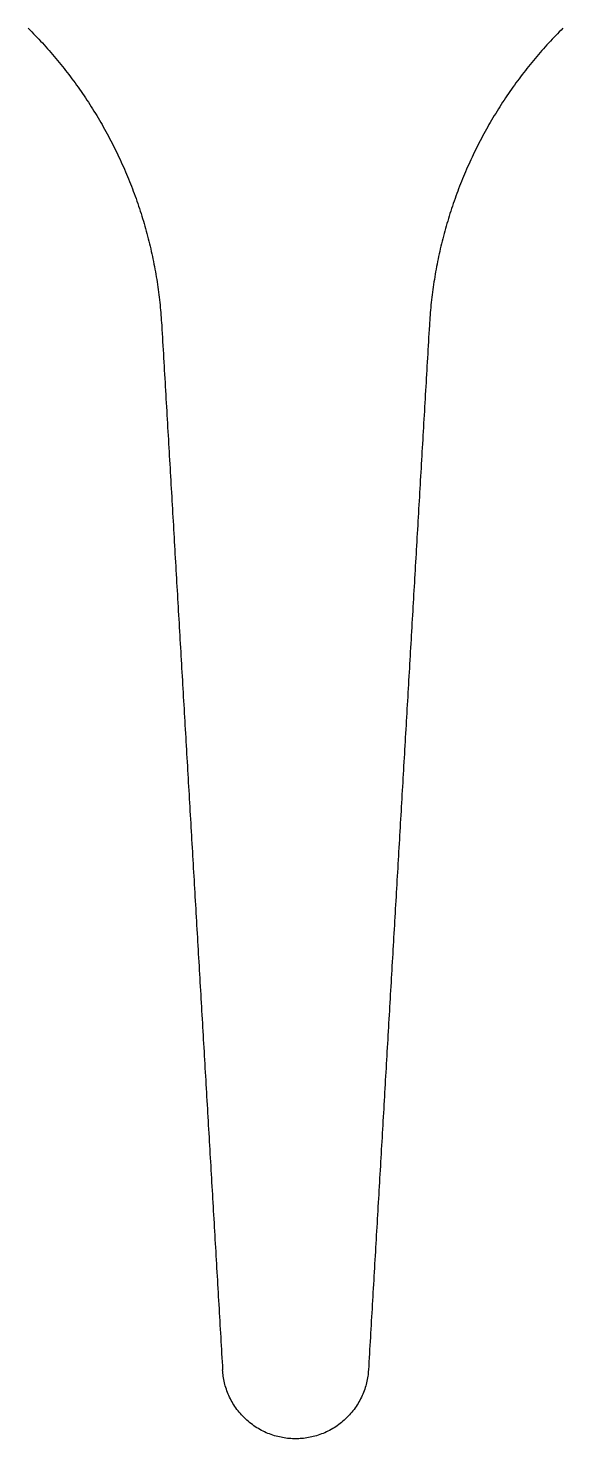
# Model space of a CAD drawing. Header units: millimetres. Extents: x -89 to 94, y -122 to 99.
# Drawn here: x -76.247 to -75.062, y 34.896 to 38.021 of the extents above; entities that cross this region are included whole.
import ezdxf

# ---------------------------------------------------------------- set-up
doc = ezdxf.new("R2010")
doc.units = ezdxf.units.MM
doc.header["$MEASUREMENT"] = 0
doc.layers.add('Layer 03', color=5, linetype='Continuous')

msp = doc.modelspace()

# ---------------------------------------------------------------- linework, layer by layer
at = {"layer": 'Layer 03'}
for points in [[(-76.2468, 38.0212), (-75.9736, 37.7485), (-75.9511, 37.3631)], [(-75.0624, 38.0212), (-75.3357, 37.7485), (-75.3581, 37.3631)]]:
    msp.add_rational_spline(points, [1, 0.934449821427, 1], degree=2, dxfattribs=at)
for points in [[(-75.9511, 37.363), (-75.8837, 36.2059), (-75.8162, 35.0489)], [(-75.3581, 37.363), (-75.4256, 36.2059), (-75.493, 35.0489)]]:
    msp.add_open_spline(points, degree=2, dxfattribs=at)
msp.add_rational_spline([(-75.493, 35.0489), (-75.5019, 34.8964), (-75.6546, 34.8964), (-75.8073, 34.8964), (-75.8162, 35.0489)], [1, 0.727390658631, 1, 0.727390658631, 1], degree=2, knots=[0, 0, 0, 0.1520864, 0.1520864, 0.3041728, 0.3041728, 0.3041728], dxfattribs=at)

doc.saveas('drawing.dxf')
